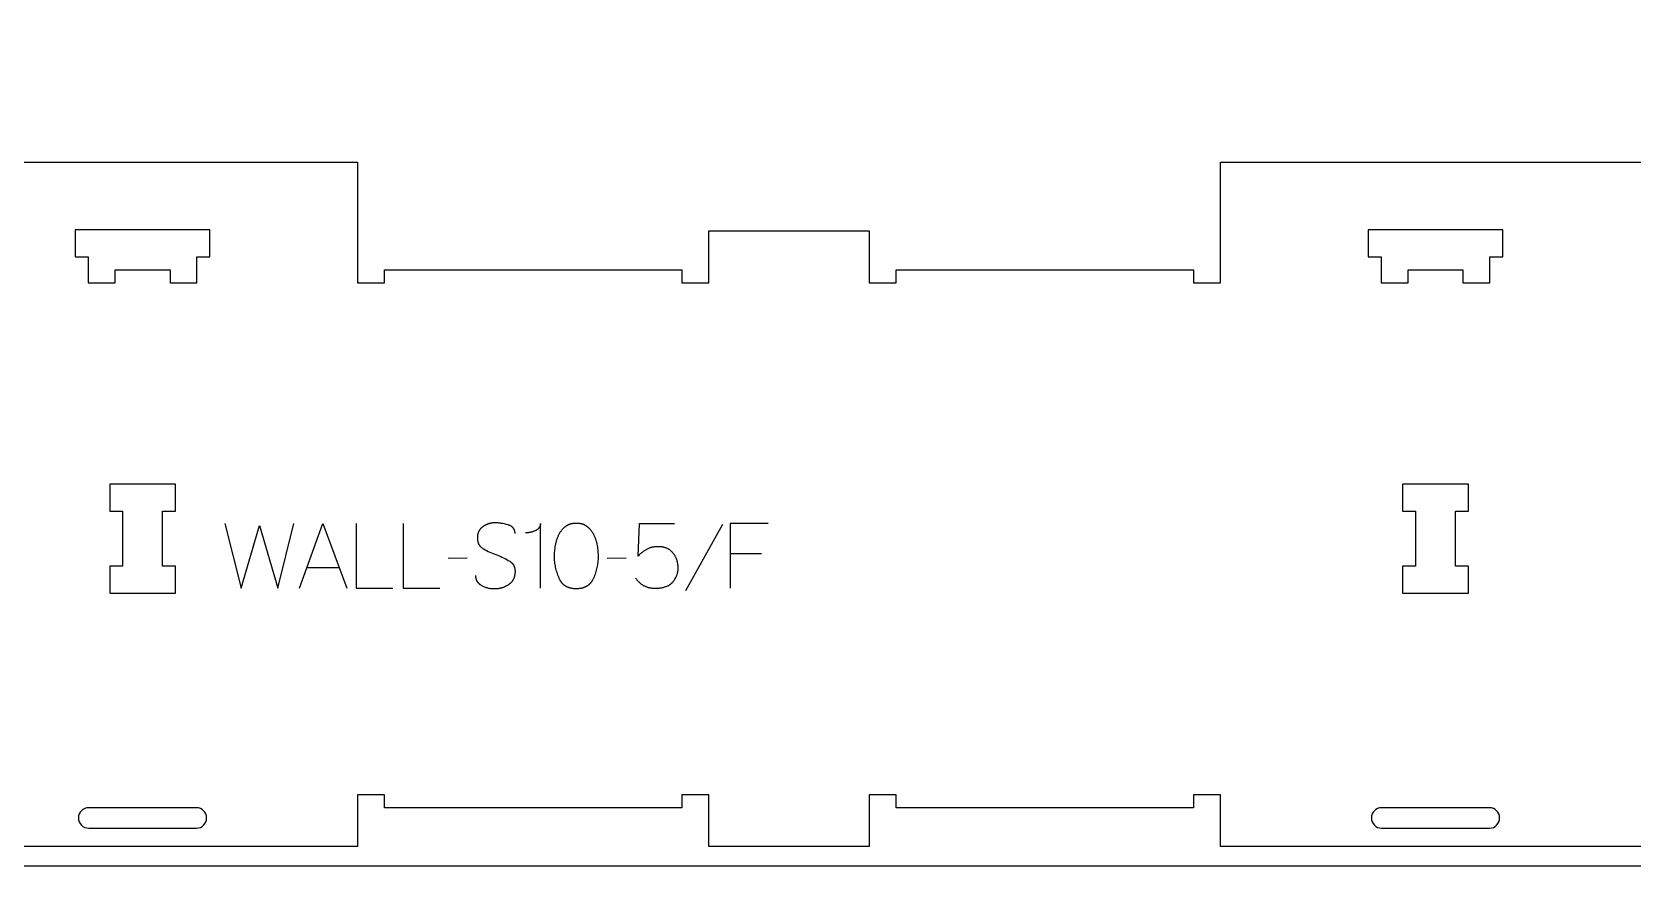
# Model space of a CAD drawing. Extents: x -7518 to -4335, y -10461 to -4867.
# Drawn here: x -5710 to -4967, y -8111 to -7724 of the extents above; entities that cross this region are included whole.
import ezdxf

# ---------------------------------------------------------------- set-up
doc = ezdxf.new("R2010")
doc.units = 0
for name, color, linetype in [('0_SHEET_SPRUCEPLY_2440X122', 1, 'CONTINUOUS'), ('1_ANYTOOL_1MMDEEP_LABELS_S', 2, 'CONTINUOUS'), ('3_ANYTOOL_CUTTHROUGH_INSID', 4, 'CONTINUOUS'), ('4_ANYTOOL_CUTTHROUGH_OUTSI', 5, 'CONTINUOUS')]:
    doc.layers.add(name, color=color, linetype=linetype)

msp = doc.modelspace()

# ---------------------------------------------------------------- linework, layer by layer
at = {"layer": '0_SHEET_SPRUCEPLY_2440X122'}
msp.add_lwpolyline([(-7146.3, -6891.21), (-7146.3, -8111.21), (-4706.3, -8111.21), (-4706.3, -6891.21)], close=True, dxfattribs=at)
at = {"layer": '1_ANYTOOL_1MMDEEP_LABELS_S'}
for points in [[(-5620.76, -7952.39), (-5613.04, -7982.39), (-5604.6, -7953.29), (-5596.11, -7982.39), (-5588.61, -7952.39)], [(-5586.04, -7982.39), (-5575.16, -7952.39), (-5564.1, -7982.39)], [(-5559.81, -7952.39), (-5559.81, -7982.39), (-5542.71, -7982.39)], [(-5538, -7952.39), (-5538, -7982.39), (-5520.9, -7982.39)], [(-5486.01, -7956.97), (-5486.02, -7956.78), (-5486.02, -7956.69), (-5486.03, -7956.6), (-5486.03, -7956.51), (-5486.04, -7956.42), (-5486.05, -7956.33), (-5486.06, -7956.24), (-5486.08, -7956.16), (-5486.09, -7956.07), (-5486.11, -7955.99), (-5486.13, -7955.91), (-5486.15, -7955.82), (-5486.17, -7955.74), (-5486.19, -7955.66), (-5486.22, -7955.58), (-5486.24, -7955.5), (-5486.27, -7955.43), (-5486.3, -7955.35), (-5486.33, -7955.28), (-5486.37, -7955.2), (-5486.4, -7955.13), (-5486.44, -7955.06), (-5486.47, -7954.99), (-5486.51, -7954.92), (-5486.55, -7954.85), (-5486.6, -7954.78), (-5486.64, -7954.71), (-5486.69, -7954.65), (-5486.73, -7954.58), (-5486.78, -7954.52), (-5486.83, -7954.45), (-5486.88, -7954.39), (-5486.94, -7954.33), (-5486.99, -7954.27), (-5487.05, -7954.21), (-5487.11, -7954.16), (-5487.17, -7954.1), (-5487.23, -7954.04), (-5487.29, -7953.99), (-5487.36, -7953.94), (-5487.42, -7953.88), (-5487.49, -7953.83), (-5487.56, -7953.78), (-5487.63, -7953.73), (-5487.71, -7953.68), (-5487.78, -7953.64), (-5487.86, -7953.59), (-5487.93, -7953.54), (-5488.01, -7953.5), (-5488.09, -7953.46), (-5488.18, -7953.41), (-5488.35, -7953.33), (-5488.52, -7953.26), (-5488.7, -7953.18), (-5488.89, -7953.11), (-5489.09, -7953.05), (-5489.29, -7952.99), (-5490.1, -7952.77), (-5490.9, -7952.57), (-5491.69, -7952.41), (-5492.46, -7952.28), (-5492.84, -7952.22), (-5493.21, -7952.18), (-5493.59, -7952.14), (-5493.96, -7952.1), (-5494.32, -7952.08), (-5494.68, -7952.06), (-5495.04, -7952.05), (-5495.4, -7952.04), (-5495.59, -7952.05), (-5495.79, -7952.05), (-5495.98, -7952.06), (-5496.17, -7952.07), (-5496.36, -7952.09), (-5496.55, -7952.11), (-5496.74, -7952.13), (-5496.92, -7952.16), (-5497.11, -7952.19), (-5497.29, -7952.22), (-5497.47, -7952.26), (-5497.65, -7952.3), (-5497.83, -7952.34), (-5498.01, -7952.39), (-5498.19, -7952.44), (-5498.37, -7952.5), (-5498.54, -7952.56), (-5498.71, -7952.62), (-5498.89, -7952.69), (-5499.06, -7952.76), (-5499.23, -7952.83), (-5499.4, -7952.91), (-5499.56, -7952.99), (-5499.73, -7953.07), (-5499.89, -7953.16), (-5500.06, -7953.25), (-5500.22, -7953.34), (-5500.38, -7953.44), (-5500.54, -7953.54), (-5500.7, -7953.65), (-5500.86, -7953.75), (-5501.01, -7953.87), (-5501.17, -7953.98), (-5501.31, -7954.1), (-5501.46, -7954.22), (-5501.59, -7954.35), (-5501.73, -7954.47), (-5501.86, -7954.6), (-5501.98, -7954.74), (-5502.1, -7954.87), (-5502.21, -7955.01), (-5502.32, -7955.16), (-5502.43, -7955.3), (-5502.53, -7955.45), (-5502.62, -7955.6), (-5502.71, -7955.76), (-5502.8, -7955.92), (-5502.88, -7956.08), (-5502.95, -7956.24), (-5503.02, -7956.41), (-5503.09, -7956.58), (-5503.15, -7956.75), (-5503.2, -7956.93), (-5503.26, -7957.11), (-5503.3, -7957.29), (-5503.34, -7957.48), (-5503.38, -7957.67), (-5503.41, -7957.86), (-5503.44, -7958.05), (-5503.46, -7958.25), (-5503.48, -7958.45), (-5503.49, -7958.66), (-5503.5, -7958.86), (-5503.5, -7959.07), (-5503.5, -7959.29), (-5503.49, -7959.5), (-5503.47, -7959.71), (-5503.45, -7959.91), (-5503.43, -7960.11), (-5503.4, -7960.31), (-5503.36, -7960.5), (-5503.32, -7960.69), (-5503.27, -7960.88), (-5503.22, -7961.06), (-5503.16, -7961.24), (-5503.1, -7961.41), (-5503.07, -7961.5), (-5503.03, -7961.58), (-5502.99, -7961.67), (-5502.96, -7961.75), (-5502.92, -7961.83), (-5502.88, -7961.91), (-5502.83, -7961.99), (-5502.79, -7962.07), (-5502.75, -7962.15), (-5502.7, -7962.23), (-5502.65, -7962.31), (-5502.6, -7962.38), (-5502.55, -7962.46), (-5502.5, -7962.53), (-5502.45, -7962.6), (-5502.39, -7962.68), (-5502.34, -7962.75), (-5502.28, -7962.82), (-5502.22, -7962.89), (-5502.16, -7962.95), (-5502.1, -7963.02), (-5502.04, -7963.09), (-5501.97, -7963.15), (-5501.91, -7963.22), (-5501.77, -7963.35), (-5501.63, -7963.47), (-5501.48, -7963.59), (-5501.33, -7963.7), (-5501.17, -7963.82), (-5501.01, -7963.92), (-5500.84, -7964.03), (-5500.67, -7964.13), (-5499.95, -7964.52), (-5499.22, -7964.9), (-5498.48, -7965.27), (-5497.71, -7965.62), (-5496.93, -7965.97), (-5496.14, -7966.3), (-5495.33, -7966.63), (-5494.5, -7966.94), (-5493.67, -7967.25), (-5492.87, -7967.58), (-5492.08, -7967.92), (-5491.32, -7968.28), (-5490.57, -7968.66), (-5489.85, -7969.05), (-5489.14, -7969.45), (-5488.46, -7969.87), (-5488.29, -7969.98), (-5488.13, -7970.09), (-5487.98, -7970.21), (-5487.9, -7970.27), (-5487.83, -7970.33), (-5487.76, -7970.39), (-5487.68, -7970.46), (-5487.62, -7970.52), (-5487.55, -7970.59), (-5487.48, -7970.65), (-5487.42, -7970.72), (-5487.35, -7970.79), (-5487.29, -7970.86), (-5487.23, -7970.93), (-5487.17, -7971), (-5487.12, -7971.07), (-5487.06, -7971.14), (-5487.01, -7971.21), (-5486.95, -7971.29), (-5486.9, -7971.37), (-5486.85, -7971.44), (-5486.8, -7971.52), (-5486.76, -7971.6), (-5486.71, -7971.68), (-5486.67, -7971.76), (-5486.62, -7971.84), (-5486.58, -7971.92), (-5486.54, -7972.01), (-5486.51, -7972.09), (-5486.47, -7972.18), (-5486.43, -7972.26), (-5486.4, -7972.35), (-5486.37, -7972.44), (-5486.34, -7972.53), (-5486.31, -7972.62), (-5486.28, -7972.71), (-5486.25, -7972.8), (-5486.2, -7972.99), (-5486.16, -7973.18), (-5486.12, -7973.38), (-5486.09, -7973.58), (-5486.07, -7973.78), (-5486.05, -7973.99), (-5486.03, -7974.2), (-5486.03, -7974.42), (-5486.03, -7974.63), (-5486.03, -7974.86), (-5486.04, -7975.08), (-5486.06, -7975.32), (-5486.08, -7975.55), (-5486.1, -7975.77), (-5486.13, -7976), (-5486.17, -7976.22), (-5486.21, -7976.43), (-5486.26, -7976.65), (-5486.31, -7976.86), (-5486.37, -7977.06), (-5486.43, -7977.26), (-5486.49, -7977.46), (-5486.57, -7977.65), (-5486.64, -7977.84), (-5486.72, -7978.03), (-5486.81, -7978.21), (-5486.9, -7978.39), (-5487, -7978.57), (-5487.1, -7978.74), (-5487.21, -7978.91), (-5487.32, -7979.07), (-5487.43, -7979.23), (-5487.56, -7979.39), (-5487.68, -7979.54), (-5487.81, -7979.69), (-5487.95, -7979.84), (-5488.09, -7979.98), (-5488.24, -7980.12), (-5488.39, -7980.25), (-5488.55, -7980.38), (-5488.71, -7980.51), (-5488.88, -7980.63), (-5489.05, -7980.75), (-5489.23, -7980.87), (-5489.59, -7981.09), (-5489.95, -7981.29), (-5490.32, -7981.49), (-5490.69, -7981.67), (-5491.07, -7981.83), (-5491.44, -7981.98), (-5491.63, -7982.05), (-5491.83, -7982.12), (-5492.02, -7982.18), (-5492.21, -7982.24), (-5492.4, -7982.3), (-5492.6, -7982.35), (-5492.79, -7982.4), (-5492.99, -7982.45), (-5493.19, -7982.49), (-5493.39, -7982.53), (-5493.59, -7982.57), (-5493.79, -7982.6), (-5493.99, -7982.63), (-5494.19, -7982.65), (-5494.6, -7982.69), (-5495.01, -7982.72), (-5495.42, -7982.73), (-5495.83, -7982.73), (-5496.24, -7982.72), (-5496.64, -7982.69), (-5497.04, -7982.65), (-5497.44, -7982.6), (-5497.83, -7982.53), (-5498.21, -7982.46), (-5498.6, -7982.37), (-5498.97, -7982.26), (-5499.35, -7982.15), (-5499.71, -7982.02), (-5500.08, -7981.88), (-5500.43, -7981.72), (-5500.79, -7981.56), (-5501.14, -7981.38), (-5501.48, -7981.19), (-5501.65, -7981.09), (-5501.82, -7980.98), (-5501.97, -7980.88), (-5502.13, -7980.77), (-5502.27, -7980.65), (-5502.42, -7980.54), (-5502.55, -7980.42), (-5502.68, -7980.3), (-5502.81, -7980.18), (-5502.93, -7980.05), (-5503.05, -7979.92), (-5503.16, -7979.79), (-5503.21, -7979.72), (-5503.26, -7979.65), (-5503.31, -7979.58), (-5503.36, -7979.51), (-5503.41, -7979.44), (-5503.45, -7979.37), (-5503.5, -7979.3), (-5503.54, -7979.23), (-5503.58, -7979.15), (-5503.62, -7979.08), (-5503.66, -7979), (-5503.7, -7978.93), (-5503.74, -7978.85), (-5503.77, -7978.78), (-5503.81, -7978.7), (-5503.84, -7978.62), (-5503.87, -7978.54), (-5503.9, -7978.46), (-5503.93, -7978.38), (-5503.96, -7978.3), (-5504.01, -7978.13), (-5504.06, -7977.96), (-5504.1, -7977.79), (-5504.13, -7977.62), (-5504.16, -7977.44), (-5504.18, -7977.26), (-5504.2, -7977.08), (-5504.22, -7976.9), (-5504.22, -7976.71), (-5504.23, -7976.52)], [(-5474.14, -7982.39), (-5474.14, -7952.34), (-5474.16, -7952.5), (-5474.19, -7952.64), (-5474.21, -7952.79), (-5474.25, -7952.93), (-5474.28, -7953.07), (-5474.32, -7953.21), (-5474.37, -7953.34), (-5474.42, -7953.47), (-5474.47, -7953.6), (-5474.53, -7953.73), (-5474.55, -7953.79), (-5474.59, -7953.85), (-5474.62, -7953.91), (-5474.65, -7953.97), (-5474.68, -7954.03), (-5474.72, -7954.09), (-5474.75, -7954.14), (-5474.79, -7954.2), (-5474.83, -7954.25), (-5474.86, -7954.31), (-5474.9, -7954.36), (-5474.94, -7954.42), (-5474.99, -7954.47), (-5475.03, -7954.52), (-5475.07, -7954.57), (-5475.12, -7954.62), (-5475.16, -7954.67), (-5475.21, -7954.72), (-5475.25, -7954.77), (-5475.3, -7954.82), (-5475.35, -7954.87), (-5475.4, -7954.91), (-5475.51, -7955), (-5475.61, -7955.09), (-5475.72, -7955.18), (-5475.84, -7955.26), (-5475.96, -7955.34), (-5476.08, -7955.41), (-5476.21, -7955.49), (-5476.34, -7955.56), (-5476.47, -7955.63), (-5476.61, -7955.69), (-5476.76, -7955.75), (-5477.04, -7955.87), (-5477.33, -7955.98), (-5477.61, -7956.08), (-5477.9, -7956.17), (-5478.18, -7956.26), (-5478.45, -7956.34), (-5478.73, -7956.41), (-5479.01, -7956.47), (-5479.28, -7956.53), (-5479.55, -7956.58), (-5479.82, -7956.62), (-5480.08, -7956.66), (-5480.35, -7956.68), (-5480.61, -7956.7), (-5480.87, -7956.71), (-5481.13, -7956.72)], [(-5430.13, -7977.63), (-5429.92, -7977.92), (-5429.7, -7978.21), (-5429.49, -7978.48), (-5429.26, -7978.74), (-5429.04, -7979), (-5428.81, -7979.25), (-5428.57, -7979.48), (-5428.33, -7979.71), (-5428.08, -7979.93), (-5427.83, -7980.14), (-5427.58, -7980.34), (-5427.32, -7980.53), (-5427.06, -7980.71), (-5426.79, -7980.88), (-5426.51, -7981.04), (-5426.24, -7981.2), (-5425.96, -7981.34), (-5425.67, -7981.48), (-5425.38, -7981.6), (-5425.08, -7981.72), (-5424.78, -7981.82), (-5424.47, -7981.92), (-5424.17, -7982.01), (-5423.85, -7982.09), (-5423.53, -7982.16), (-5423.21, -7982.22), (-5422.88, -7982.27), (-5422.55, -7982.31), (-5422.21, -7982.35), (-5421.87, -7982.37), (-5421.52, -7982.38), (-5421.17, -7982.39), (-5420.75, -7982.38), (-5420.35, -7982.37), (-5419.95, -7982.35), (-5419.55, -7982.32), (-5419.16, -7982.28), (-5418.78, -7982.24), (-5418.4, -7982.19), (-5418.04, -7982.12), (-5417.67, -7982.05), (-5417.32, -7981.98), (-5416.97, -7981.89), (-5416.63, -7981.8), (-5416.29, -7981.69), (-5415.96, -7981.58), (-5415.64, -7981.46), (-5415.32, -7981.34), (-5415.16, -7981.27), (-5415.01, -7981.2), (-5414.86, -7981.12), (-5414.71, -7981.04), (-5414.56, -7980.96), (-5414.41, -7980.87), (-5414.27, -7980.77), (-5414.13, -7980.68), (-5413.99, -7980.58), (-5413.85, -7980.47), (-5413.71, -7980.36), (-5413.57, -7980.25), (-5413.44, -7980.13), (-5413.31, -7980), (-5413.18, -7979.88), (-5413.05, -7979.75), (-5412.93, -7979.61), (-5412.8, -7979.47), (-5412.68, -7979.33), (-5412.56, -7979.18), (-5412.44, -7979.03), (-5412.33, -7978.87), (-5412.21, -7978.71), (-5412.1, -7978.54), (-5411.99, -7978.38), (-5411.88, -7978.2), (-5411.78, -7978.02), (-5411.67, -7977.84), (-5411.47, -7977.47), (-5411.27, -7977.07), (-5411.16, -7976.83), (-5411.05, -7976.58), (-5410.95, -7976.34), (-5410.86, -7976.09), (-5410.77, -7975.85), (-5410.69, -7975.61), (-5410.62, -7975.36), (-5410.56, -7975.12), (-5410.51, -7974.88), (-5410.46, -7974.64), (-5410.42, -7974.4), (-5410.39, -7974.16), (-5410.36, -7973.93), (-5410.34, -7973.69), (-5410.33, -7973.45), (-5410.33, -7973.22), (-5410.33, -7972.95), (-5410.34, -7972.69), (-5410.35, -7972.42), (-5410.36, -7972.17), (-5410.39, -7971.91), (-5410.41, -7971.66), (-5410.44, -7971.41), (-5410.48, -7971.16), (-5410.52, -7970.91), (-5410.56, -7970.67), (-5410.61, -7970.43), (-5410.66, -7970.19), (-5410.72, -7969.96), (-5410.79, -7969.73), (-5410.85, -7969.5), (-5410.93, -7969.27), (-5411, -7969.05), (-5411.09, -7968.83), (-5411.17, -7968.61), (-5411.26, -7968.39), (-5411.36, -7968.18), (-5411.46, -7967.97), (-5411.57, -7967.76), (-5411.68, -7967.56), (-5411.79, -7967.36), (-5411.91, -7967.16), (-5412.04, -7966.96), (-5412.16, -7966.77), (-5412.3, -7966.57), (-5412.44, -7966.39), (-5412.58, -7966.2), (-5412.73, -7966.02), (-5412.88, -7965.84), (-5413.03, -7965.66), (-5413.2, -7965.49), (-5413.36, -7965.33), (-5413.53, -7965.18), (-5413.7, -7965.03), (-5413.88, -7964.88), (-5414.06, -7964.74), (-5414.25, -7964.61), (-5414.44, -7964.48), (-5414.63, -7964.36), (-5414.83, -7964.24), (-5415.03, -7964.13), (-5415.24, -7964.02), (-5415.45, -7963.92), (-5415.66, -7963.83), (-5415.88, -7963.74), (-5416.1, -7963.66), (-5416.33, -7963.58), (-5416.56, -7963.51), (-5416.8, -7963.45), (-5417.04, -7963.39), (-5417.28, -7963.33), (-5417.53, -7963.28), (-5417.78, -7963.24), (-5418.04, -7963.2), (-5418.3, -7963.17), (-5418.57, -7963.15), (-5418.84, -7963.13), (-5419.11, -7963.11), (-5419.39, -7963.1), (-5419.67, -7963.1), (-5420.02, -7963.11), (-5420.37, -7963.12), (-5420.71, -7963.14), (-5421.04, -7963.17), (-5421.37, -7963.21), (-5421.7, -7963.26), (-5422.02, -7963.32), (-5422.34, -7963.39), (-5422.65, -7963.46), (-5422.95, -7963.55), (-5423.25, -7963.64), (-5423.55, -7963.74), (-5423.84, -7963.85), (-5424.13, -7963.97), (-5424.41, -7964.1), (-5424.68, -7964.24), (-5424.96, -7964.38), (-5425.23, -7964.54), (-5425.5, -7964.7), (-5425.77, -7964.86), (-5426.04, -7965.04), (-5426.3, -7965.22), (-5426.57, -7965.41), (-5426.84, -7965.6), (-5427.1, -7965.81), (-5427.37, -7966.02), (-5427.63, -7966.23), (-5427.89, -7966.46), (-5428.41, -7966.93), (-5428.93, -7967.43), (-5428.2, -7952.39), (-5412, -7952.39)], [(-5389.76, -7952.86), (-5406.94, -7983.63)], [(-5368.5, -7952.39), (-5386.16, -7952.39), (-5386.16, -7982.39)], [(-5508.26, -7968.5), (-5517.04, -7968.59)], [(-5434.41, -7968.5), (-5443.2, -7968.59)], [(-5371.67, -7966.36), (-5386.16, -7966.36)], [(-5582.57, -7972.83), (-5567.66, -7972.83)]]:
    msp.add_lwpolyline(points, dxfattribs=at)
msp.add_lwpolyline([(-5457.64, -7952.13), (-5457.27, -7952.14), (-5456.91, -7952.15), (-5456.73, -7952.17), (-5456.55, -7952.18), (-5456.38, -7952.2), (-5456.21, -7952.23), (-5456.03, -7952.25), (-5455.87, -7952.28), (-5455.7, -7952.31), (-5455.54, -7952.34), (-5455.37, -7952.38), (-5455.21, -7952.42), (-5455.05, -7952.46), (-5454.9, -7952.51), (-5454.74, -7952.56), (-5454.59, -7952.61), (-5454.44, -7952.67), (-5454.29, -7952.72), (-5454.15, -7952.79), (-5454, -7952.85), (-5453.86, -7952.92), (-5453.72, -7952.99), (-5453.58, -7953.06), (-5453.44, -7953.13), (-5453.31, -7953.21), (-5453.18, -7953.29), (-5453.05, -7953.38), (-5452.92, -7953.47), (-5452.79, -7953.56), (-5452.67, -7953.65), (-5452.43, -7953.84), (-5452.19, -7954.04), (-5451.96, -7954.25), (-5451.73, -7954.46), (-5451.52, -7954.68), (-5451.31, -7954.91), (-5451.1, -7955.14), (-5450.9, -7955.38), (-5450.71, -7955.62), (-5450.52, -7955.87), (-5450.34, -7956.13), (-5450.17, -7956.39), (-5450, -7956.66), (-5449.84, -7956.94), (-5449.69, -7957.22), (-5449.54, -7957.51), (-5449.4, -7957.8), (-5449.26, -7958.1), (-5449.13, -7958.4), (-5449.01, -7958.7), (-5448.89, -7959.01), (-5448.77, -7959.32), (-5448.66, -7959.63), (-5448.56, -7959.95), (-5448.46, -7960.27), (-5448.37, -7960.59), (-5448.28, -7960.91), (-5448.2, -7961.24), (-5448.13, -7961.57), (-5448.06, -7961.91), (-5447.93, -7962.59), (-5447.83, -7963.27), (-5447.74, -7963.94), (-5447.66, -7964.6), (-5447.6, -7965.25), (-5447.55, -7965.9), (-5447.51, -7966.53), (-5447.49, -7967.16), (-5447.48, -7967.77), (-5447.49, -7968.39), (-5447.52, -7969.01), (-5447.56, -7969.62), (-5447.62, -7970.24), (-5447.69, -7970.86), (-5447.78, -7971.48), (-5447.89, -7972.09), (-5448.01, -7972.71), (-5448.15, -7973.33), (-5448.31, -7973.95), (-5448.49, -7974.57), (-5448.68, -7975.19), (-5448.88, -7975.81), (-5449.11, -7976.43), (-5449.35, -7977.05), (-5449.61, -7977.67), (-5449.74, -7977.98), (-5449.89, -7978.27), (-5450.04, -7978.56), (-5450.11, -7978.7), (-5450.19, -7978.84), (-5450.28, -7978.97), (-5450.36, -7979.11), (-5450.45, -7979.23), (-5450.53, -7979.36), (-5450.62, -7979.49), (-5450.71, -7979.61), (-5450.81, -7979.73), (-5450.9, -7979.85), (-5451, -7979.96), (-5451.1, -7980.08), (-5451.2, -7980.19), (-5451.3, -7980.29), (-5451.41, -7980.4), (-5451.51, -7980.5), (-5451.62, -7980.6), (-5451.73, -7980.7), (-5451.84, -7980.8), (-5451.95, -7980.89), (-5452.07, -7980.98), (-5452.19, -7981.07), (-5452.31, -7981.16), (-5452.43, -7981.24), (-5452.55, -7981.32), (-5452.67, -7981.4), (-5452.8, -7981.48), (-5452.93, -7981.55), (-5453.06, -7981.62), (-5453.19, -7981.69), (-5453.33, -7981.76), (-5453.46, -7981.82), (-5453.6, -7981.89), (-5453.74, -7981.95), (-5453.88, -7982), (-5454.02, -7982.06), (-5454.17, -7982.11), (-5454.31, -7982.16), (-5454.46, -7982.21), (-5454.61, -7982.25), (-5454.77, -7982.29), (-5454.92, -7982.33), (-5455.23, -7982.41), (-5455.56, -7982.47), (-5455.89, -7982.52), (-5456.22, -7982.57), (-5456.57, -7982.6), (-5456.92, -7982.62), (-5457.27, -7982.64), (-5457.64, -7982.64), (-5458, -7982.64), (-5458.36, -7982.62), (-5458.71, -7982.6), (-5459.05, -7982.57), (-5459.38, -7982.52), (-5459.71, -7982.47), (-5460.03, -7982.4), (-5460.19, -7982.37), (-5460.34, -7982.33), (-5460.49, -7982.29), (-5460.65, -7982.25), (-5460.79, -7982.2), (-5460.94, -7982.15), (-5461.09, -7982.1), (-5461.23, -7982.05), (-5461.37, -7982), (-5461.51, -7981.94), (-5461.65, -7981.88), (-5461.79, -7981.82), (-5461.92, -7981.75), (-5462.06, -7981.68), (-5462.19, -7981.61), (-5462.32, -7981.54), (-5462.44, -7981.47), (-5462.57, -7981.39), (-5462.69, -7981.31), (-5462.81, -7981.23), (-5462.93, -7981.14), (-5463.05, -7981.06), (-5463.17, -7980.97), (-5463.28, -7980.88), (-5463.4, -7980.78), (-5463.51, -7980.69), (-5463.62, -7980.59), (-5463.72, -7980.48), (-5463.83, -7980.38), (-5463.93, -7980.27), (-5464.03, -7980.17), (-5464.13, -7980.05), (-5464.23, -7979.94), (-5464.33, -7979.82), (-5464.42, -7979.7), (-5464.51, -7979.58), (-5464.6, -7979.46), (-5464.69, -7979.33), (-5464.78, -7979.21), (-5464.86, -7979.07), (-5464.95, -7978.94), (-5465.03, -7978.81), (-5465.11, -7978.67), (-5465.19, -7978.53), (-5465.33, -7978.24), (-5465.48, -7977.94), (-5465.61, -7977.63), (-5465.87, -7977), (-5466.1, -7976.38), (-5466.33, -7975.75), (-5466.53, -7975.13), (-5466.72, -7974.51), (-5466.89, -7973.89), (-5467.05, -7973.27), (-5467.19, -7972.65), (-5467.31, -7972.03), (-5467.42, -7971.41), (-5467.51, -7970.8), (-5467.58, -7970.18), (-5467.64, -7969.57), (-5467.68, -7968.95), (-5467.7, -7968.34), (-5467.71, -7967.73), (-5467.71, -7967.11), (-5467.68, -7966.49), (-5467.65, -7965.86), (-5467.6, -7965.21), (-5467.54, -7964.56), (-5467.46, -7963.9), (-5467.37, -7963.23), (-5467.26, -7962.54), (-5467.2, -7962.2), (-5467.14, -7961.87), (-5467.07, -7961.53), (-5466.99, -7961.2), (-5466.91, -7960.87), (-5466.83, -7960.55), (-5466.73, -7960.23), (-5466.64, -7959.91), (-5466.53, -7959.59), (-5466.42, -7959.28), (-5466.31, -7958.98), (-5466.19, -7958.67), (-5466.06, -7958.37), (-5465.93, -7958.07), (-5465.8, -7957.78), (-5465.66, -7957.49), (-5465.51, -7957.2), (-5465.35, -7956.92), (-5465.19, -7956.65), (-5465.03, -7956.38), (-5464.85, -7956.12), (-5464.68, -7955.86), (-5464.49, -7955.61), (-5464.3, -7955.37), (-5464.1, -7955.13), (-5463.9, -7954.9), (-5463.69, -7954.68), (-5463.47, -7954.46), (-5463.25, -7954.25), (-5463.02, -7954.04), (-5462.79, -7953.84), (-5462.55, -7953.65), (-5462.43, -7953.56), (-5462.3, -7953.47), (-5462.17, -7953.38), (-5462.04, -7953.29), (-5461.91, -7953.21), (-5461.78, -7953.13), (-5461.65, -7953.06), (-5461.51, -7952.99), (-5461.37, -7952.92), (-5461.23, -7952.85), (-5461.09, -7952.79), (-5460.94, -7952.72), (-5460.8, -7952.67), (-5460.65, -7952.61), (-5460.5, -7952.56), (-5460.35, -7952.51), (-5460.19, -7952.46), (-5460.04, -7952.42), (-5459.88, -7952.38), (-5459.72, -7952.34), (-5459.55, -7952.31), (-5459.39, -7952.28), (-5459.22, -7952.25), (-5459.06, -7952.23), (-5458.89, -7952.2), (-5458.71, -7952.18), (-5458.54, -7952.17), (-5458.36, -7952.15), (-5458.01, -7952.14)], close=True, dxfattribs=at)
at = {"layer": '3_ANYTOOL_CUTTHROUGH_INSID', "color": 4}
for points in [[(-5646.13, -7834.67), (-5646.13, -7840.67), (-5633.63, -7840.67), (-5633.63, -7828.67), (-5627.63, -7828.67), (-5627.63, -7816.17), (-5690.13, -7816.17), (-5690.13, -7828.67), (-5684.13, -7828.67), (-5684.13, -7840.67), (-5671.63, -7840.67), (-5671.63, -7834.67)], [(-5046.13, -7834.67), (-5046.13, -7840.67), (-5033.63, -7840.67), (-5033.63, -7828.67), (-5027.63, -7828.67), (-5027.63, -7816.17), (-5090.13, -7816.17), (-5090.13, -7828.67), (-5084.13, -7828.67), (-5084.13, -7840.67), (-5071.63, -7840.67), (-5071.63, -7834.67)], [(-5668.13, -7946.63), (-5668.13, -7972.13), (-5674.13, -7972.13), (-5674.13, -7984.63), (-5643.63, -7984.63), (-5643.63, -7972.13), (-5649.63, -7972.13), (-5649.63, -7946.63), (-5643.63, -7946.63), (-5643.63, -7934.13), (-5674.13, -7934.13), (-5674.13, -7946.63)], [(-5068.13, -7946.63), (-5068.13, -7972.13), (-5074.13, -7972.13), (-5074.13, -7984.63), (-5043.63, -7984.63), (-5043.63, -7972.13), (-5049.63, -7972.13), (-5049.63, -7946.63), (-5043.63, -7946.63), (-5043.63, -7934.13), (-5074.13, -7934.13), (-5074.13, -7946.63)]]:
    msp.add_lwpolyline(points, close=True, dxfattribs=at)
for points in [[(-5683.88, -8093.67), (-5633.88, -8093.67, 1), (-5633.88, -8084.17), (-5683.88, -8084.17, 1)], [(-5083.88, -8093.67), (-5033.88, -8093.67, 1), (-5033.88, -8084.17), (-5083.88, -8084.17, 1)]]:
    msp.add_lwpolyline(points, format="xyb", close=True, dxfattribs=at)
at = {"layer": '4_ANYTOOL_CUTTHROUGH_OUTSI', "color": 5}
for points in [[(-5758.63, -7784.67), (-5559.13, -7784.67), (-5559.13, -7840.67), (-5546.63, -7840.67), (-5546.63, -7834.67), (-5408.63, -7834.67), (-5408.63, -7840.67), (-5396.13, -7840.67), (-5396.13, -7816.67), (-5321.63, -7816.67), (-5321.63, -7840.67), (-5309.13, -7840.67), (-5309.13, -7834.67), (-5171.13, -7834.67), (-5171.13, -7840.67), (-5158.63, -7840.67), (-5158.63, -7784.67), (-4959.13, -7784.67)], [(-4959.13, -8102.17), (-5158.63, -8102.17), (-5158.63, -8078.17), (-5171.13, -8078.17), (-5171.13, -8084.17), (-5309.13, -8084.17), (-5309.13, -8078.17), (-5321.63, -8078.17), (-5321.63, -8102.17), (-5396.13, -8102.17), (-5396.13, -8078.17), (-5408.63, -8078.17), (-5408.63, -8084.17), (-5546.63, -8084.17), (-5546.63, -8078.17), (-5559.13, -8078.17), (-5559.13, -8102.17), (-5758.63, -8102.17)]]:
    msp.add_lwpolyline(points, dxfattribs=at)

doc.saveas('drawing.dxf')
